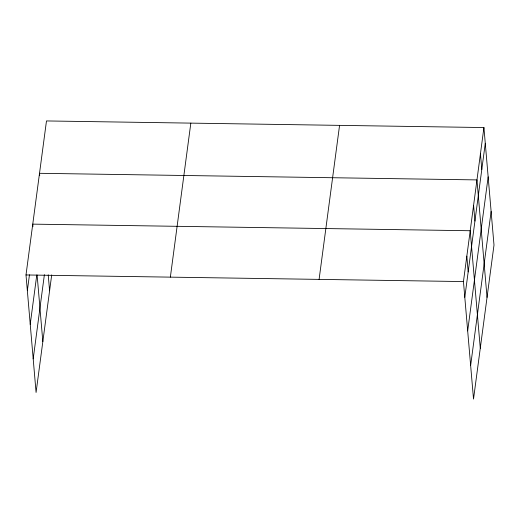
<?xml version="1.0" encoding="UTF-8"?>
<svg xmlns="http://www.w3.org/2000/svg" width="520" height="520" viewBox="0 0 520 520"><rect width="100%" height="100%" fill="white"/><g stroke="black" fill="none" stroke-linecap="round" stroke-linejoin="round"><path stroke-width="0.78" d="M51.701 274.931L36.075 392.45L26 274.957L46.482 120.939L483.925 127.549L494 245.044L473.519 399.061L463.45 281.567L483.925 127.549M27.352 290.693L29.458 274.814M30.225 324.272L36.777 275.034M33.196 358.872L44.389 274.69M170.358 277.134L190.833 123.123M319.092 279.383L339.567 125.366M464.796 297.303L485.277 143.286M467.675 330.882L488.156 176.865M470.646 365.482L491.121 211.464M26 274.957L463.45 281.567M480.447 153.732L481.793 169.468M487.038 297.408L476.964 179.914L39.514 173.303L39.715 175.669M473.584 205.328L474.935 221.065M480.279 348.231L470.204 230.737L32.76 224.133L32.962 226.493M466.83 256.152L468.175 271.889M48.217 274.807L49.589 290.803M37.121 275.061L42.829 341.627"/></g></svg>
